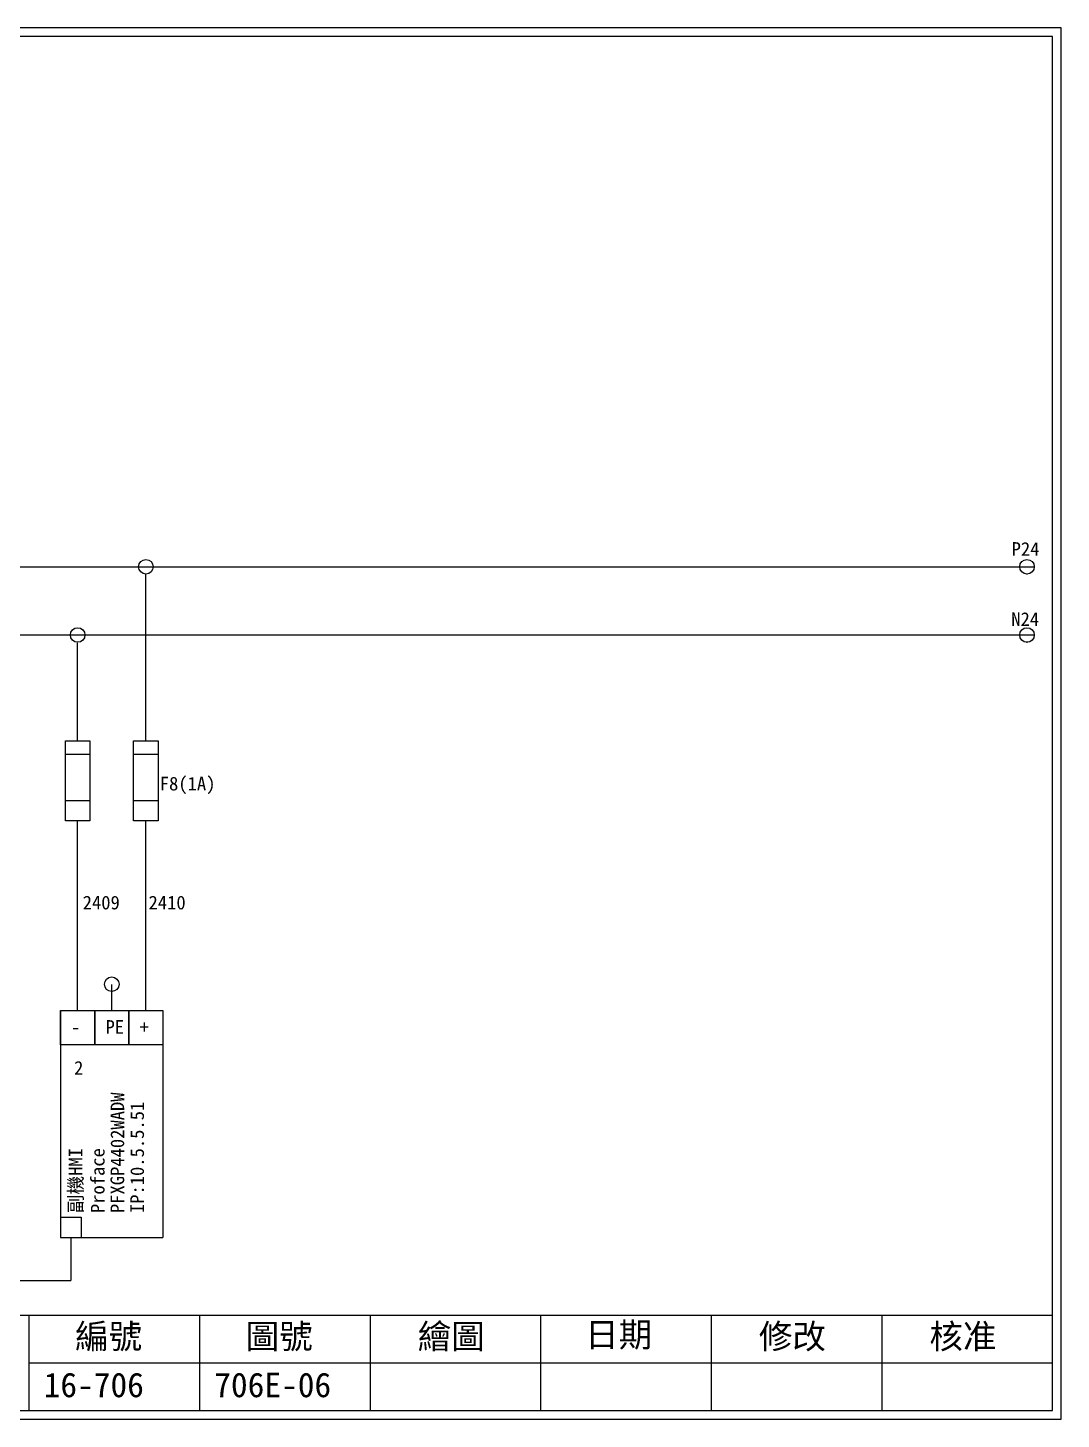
# Model space of a CAD drawing. Extents: x 10 to 297, y 3 to 207.
# Drawn here: x 145.5 to 297, y 3 to 207 of the extents above; entities that cross this region are included whole.
import ezdxf

# ---------------------------------------------------------------- set-up
doc = ezdxf.new("R2010")
doc.units = 0
doc.layers.get('0').update_dxf_attribs({"linetype": 'CONTINUOUS'})
doc.layers.add('圖框層', color=7, linetype='CONTINUOUS')
doc.layers.add('標尺寸層', color=3, linetype='CONTINUOUS')
doc.styles.add('STSL', font='kaiu.ttf')

msp = doc.modelspace()

# ---------------------------------------------------------------- linework, layer by layer
at = {"color": 7}
for centre in [(162.84, 127.96), (291.99, 127.96), (152.84, 117.96), (291.99, 117.96), (157.84, 66.77)]:
    msp.add_circle(centre, 1.07, dxfattribs=at)
at = {"layer": '圖框層', "color": 7}
for p, q in [((297, 206.97), (10, 206.97)), ((297, 3), (297, 206.97)), ((295.75, 205.72), (11.25, 205.72)), ((295.75, 4.25), (295.75, 205.72)), ((11.25, 18.25), (295.75, 18.25)), ((145.75, 4.25), (145.75, 18.25)), ((170.75, 4.25), (170.75, 18.25)), ((195.75, 4.25), (195.75, 18.25)), ((220.75, 4.25), (220.75, 18.25)), ((245.75, 4.25), (245.75, 18.25)), ((270.75, 4.25), (270.75, 18.25)), ((145.75, 11.25), (295.75, 11.25)), ((11.25, 4.25), (295.75, 4.25)), ((10, 3), (297, 3))]:
    msp.add_line(p, q, dxfattribs=at)
at = {"layer": '標尺寸層', "color": 7}
for p, q in [((13.45, 127.96), (217.6, 127.96)), ((162.84, 102.43), (162.84, 126.89)), ((217.6, 127.96), (293.06, 127.96)), ((291.98, 126.89), (291.98, 126.82)), ((13.45, 117.96), (197.6, 117.96)), ((152.84, 102.43), (152.84, 116.82)), ((197.6, 117.96), (293.06, 117.96)), ((291.98, 116.89), (291.98, 116.82)), ((151.05, 100.5), (154.63, 100.5)), ((161.05, 100.5), (164.63, 100.5)), ((151.05, 93.7), (154.63, 93.7)), ((161.05, 93.7), (164.63, 93.7)), ((152.84, 62.89), (152.84, 90.7)), ((162.84, 62.89), (162.84, 90.7)), ((157.84, 62.89), (157.84, 66.72)), ((157.84, 65.7), (157.84, 65.63)), ((150.34, 62.89), (155.34, 62.89)), ((150.34, 57.89), (150.34, 62.89)), ((150.34, 62.89), (165.34, 62.89)), ((150.34, 62.89), (150.34, 29.62)), ((155.34, 62.89), (155.34, 57.89)), ((155.34, 62.89), (160.34, 62.89)), ((155.34, 57.89), (155.34, 62.89)), ((160.34, 62.89), (165.34, 62.89)), ((160.34, 57.89), (160.34, 62.89)), ((160.34, 62.89), (160.34, 57.89)), ((165.34, 62.89), (165.34, 57.89)), ((165.34, 62.89), (165.34, 29.62)), ((155.34, 57.89), (150.34, 57.89)), ((160.34, 57.89), (155.34, 57.89)), ((165.34, 57.89), (160.34, 57.89)), ((150.34, 32.62), (153.34, 32.62)), ((153.34, 32.62), (153.34, 29.62)), ((150.34, 29.62), (165.34, 29.62)), ((150.34, 29.62), (151.84, 29.62)), ((151.84, 29.62), (151.84, 23.31)), ((68.83, 23.31), (151.84, 23.31))]:
    msp.add_line(p, q, dxfattribs=at)
for points in [[(151.05, 102.43), (154.63, 102.43), (154.63, 90.7), (151.05, 90.7)], [(151.05, 102.43), (154.63, 102.43), (154.63, 90.7), (151.05, 90.7)], [(161.05, 102.43), (164.63, 102.43), (164.63, 90.7), (161.05, 90.7)], [(161.05, 102.43), (164.63, 102.43), (164.63, 90.7), (161.05, 90.7)]]:
    msp.add_lwpolyline(points, close=True, dxfattribs=at)

# ---------------------------------------------------------------- texts
at = {"layer": '圖框層', "color": 7, "style": 'STSL'}
for s, height, p in [('P24', 2, (289.74, 129.57)), ('N24', 2, (289.69, 119.29)), ('F8(1A)', 2, (164.88, 95.17)), ('2409', 2, (153.58, 77.73)), ('2410', 2, (163.23, 77.73)), ('PE', 2, (156.93, 59.5)), ('+', 2, (161.93, 59.5)), ('-', 2, (151.89, 59.5)), ('2', 2, (152.32, 53.5)), ('編號', 3.6, (152.47, 13.34)), ('圖號', 3.6, (177.47, 13.34)), ('繪圖', 3.6, (202.69, 13.34)), ('日期', 3.6, (227.22, 13.59)), ('修改', 3.6, (252.69, 13.34)), ('核准', 3.6, (277.69, 13.34)), ('16-706', 3.6, (147.86, 6.22)), ('706E-06', 3.6, (172.86, 6.22))]:
    msp.add_text(s, height=height, dxfattribs=at).set_placement(p)
for s, p in [('PFXGP4402WADW', (159.66, 33.21)), ('IP:10.5.5.51', (162.56, 33.21)), ('副機HMI', (153.54, 33.21)), ('Proface', (156.78, 33.21))]:
    msp.add_text(s, height=2, rotation=90, dxfattribs=at).set_placement(p)

doc.saveas('drawing.dxf')
